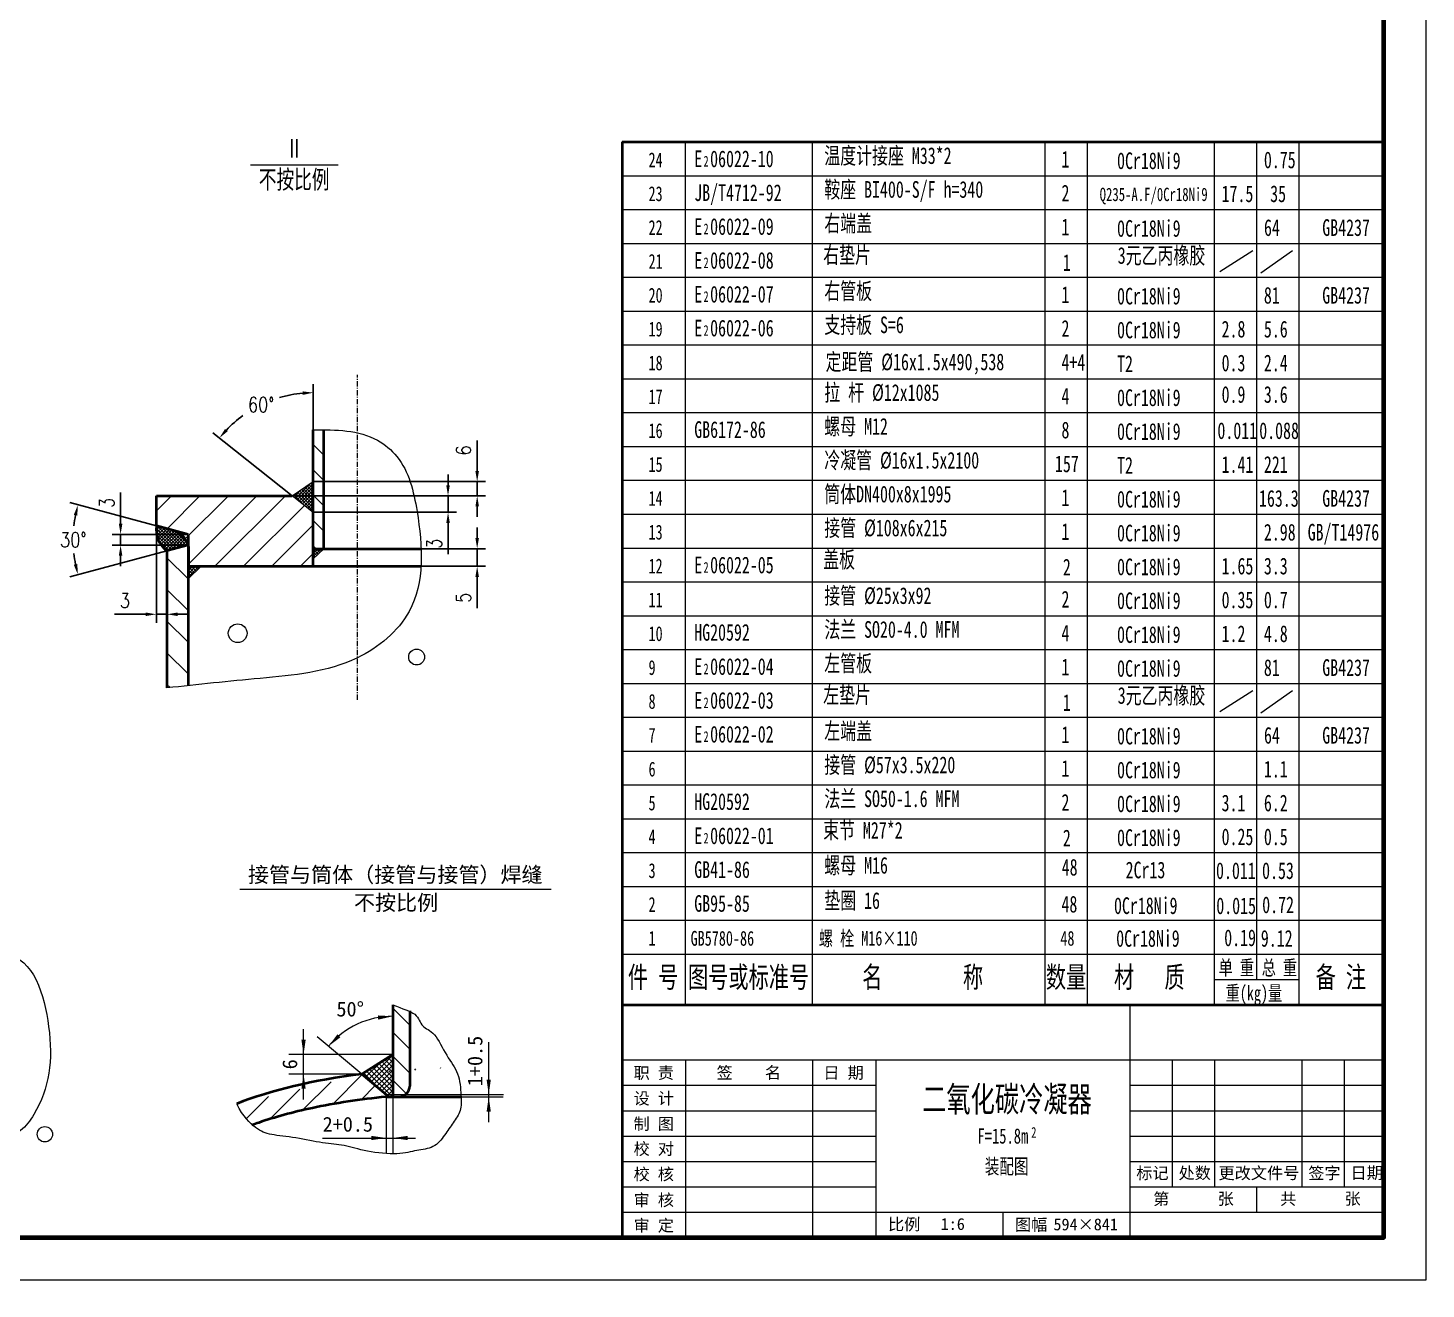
# Model space of a CAD drawing. Extents: x 371 to 17039, y -3325 to 252.
# Drawn here: x 15057 to 17039, y -3325 to -1536 of the extents above; entities that cross this region are included whole.
import ezdxf
from ezdxf.enums import TextEntityAlignment as Align

# ---------------------------------------------------------------- set-up
doc = ezdxf.new("R2010")
doc.units = 0
doc.header["$LTSCALE"] = 10
doc.header["$PDMODE"] = 1
doc.linetypes.add('ZXX-S', pattern=[1.27, 0.75, -0.2, 0.12, -0.2])
doc.layers.get('Defpoints').update_dxf_attribs({"linetype": 'CONTINUOUS'})
for name, color, linetype in [('1', 7, 'CONTINUOUS'), ('5剖面线层', 2, 'CONTINUOUS'), ('7标注层', 4, 'CONTINUOUS'), ('EbLayer10', 7, 'CONTINUOUS')]:
    doc.layers.add(name, color=color, linetype=linetype)
for name, color, linetype, lineweight in [('A 粗实线', 1, 'CONTINUOUS', 40), ('B 细实线', 7, 'CONTINUOUS', 18), ('C 文 字', 2, 'CONTINUOUS', 20), ('D 短中心线', 3, 'ZXX-S', 18), ('J 标注尺寸', 2, 'CONTINUOUS', 18)]:
    doc.layers.add(name, color=color, linetype=linetype, lineweight=lineweight)
doc.styles.add('EB_TXT_STYLE5', font='SIMFANG.TTF', dxfattribs={"width": 0.7, "height": 7.36512})
doc.styles.get("Standard").update_dxf_attribs({"font": 'SIMFANG.TTF'})
doc.styles.add('style2', font='SIMFANG.TTF', dxfattribs={"width": 0.7})
doc.styles.add('TH_GBDIM', font='romans.shx', dxfattribs={"width": 0.8, "bigfont": 'gbcbig.shx'})
doc.styles.add('标题中文', font='SIMFANG.TTF', dxfattribs={"width": 0.7})
doc.dimstyles.new('TH_GBDIM', dxfattribs={"dimscale": 6, "dimtxt": 3.5, "dimasz": 2.5, "dimexe": 2, "dimexo": 0, "dimgap": 1.5, "dimtad": 1, "dimdec": 1, "dimzin": 0, "dimdsep": 46, "dimtxsty": 'TH_GBDIM', "dimcen": 2.5, "dimclrd": 130, "dimclre": 130, "dimclrt": 3, "dimadec": 0, "dimazin": 0, "dimtfac": 0.714286, "dimtdec": 1, "dimtmove": 0, "dimatfit": 3, "dimfxl": 0, "dimtolj": 1, "dimtzin": 0, "dimlwd": -1, "dimlwe": -1, "dimarcsym": 0})

# ---------------------------------------------------------------- blocks, each defined once
blk = doc.blocks.new('*D77')
at = {"layer": '7标注层', "color": 130}
for p, q in [((15188.2, -2239.4), (15188.2, -2195.2)), ((15283.9, -2254.4), (15176.2, -2254.4)), ((15188.2, -2269.7), (15188.2, -2254.4)), ((15283.9, -2269.7), (15176.2, -2269.7)), ((15188.2, -2284.7), (15188.2, -2299.7))]:
    blk.add_line(p, q, dxfattribs=at)
for points in [[(15185.7, -2239.4), (15190.7, -2239.4), (15188.2, -2254.4)], [(15185.7, -2284.7), (15190.7, -2284.7), (15188.2, -2269.7)]]:
    blk.add_solid(points, dxfattribs=at)
at = {"layer": 'Defpoints', "color": 0}
for p in [(15188.2, -2254.4), (15283.9, -2254.4), (15283.9, -2269.7)]:
    blk.add_point(p, dxfattribs=at)
at = {"layer": '7标注层', "color": 3, "insert": (15168.7, -2209.8), "char_height": 21, "attachment_point": 5, "rotation": 90, "style": 'TH_GBDIM'}
blk.add_mtext('\\A1;3{}{}', dxfattribs=at)
blk = doc.blocks.new('*D78')
at = {"layer": '7标注层', "color": 130}
for p, q in [((15238.9, -2242.3), (15116, -2209.4)), ((15253.9, -2277.7), (15116, -2314.7))]:
    blk.add_line(p, q, dxfattribs=at)
for start, end in [(169.4921, 174.1516), (185.8484, 190.5079)]:
    blk.add_arc((15312.5, -2262), 191.4, start, end, dxfattribs=at)
for points in [[(15121.9, -2226.6), (15126.8, -2227.7), (15127.6, -2212.5)], [(15126.8, -2296.4), (15121.9, -2297.5), (15127.6, -2311.6)]]:
    blk.add_solid(points, dxfattribs=at)
at = {"layer": 'Defpoints', "color": 0}
for p in [(15121.8, -2245.3), (15238.9, -2242.3), (15283.9, -2254.4), (15253.9, -2277.7), (15284, -2269.7)]:
    blk.add_point(p, dxfattribs=at)
at = {"layer": '7标注层', "color": 3, "insert": (15121.1, -2262), "char_height": 21, "attachment_point": 5, "style": 'TH_GBDIM'}
blk.add_mtext('\\A1;30°{}{}', dxfattribs=at)
blk = doc.blocks.new('*D79')
at = {"layer": '7标注层', "color": 130}
for p, q in [((15238.9, -2242.3), (15238.9, -2379.7)), ((15253.9, -2332.6), (15253.9, -2379.7)), ((15223.9, -2367.7), (15179.7, -2367.7)), ((15253.9, -2367.7), (15238.9, -2367.7)), ((15268.9, -2367.7), (15283.9, -2367.7))]:
    blk.add_line(p, q, dxfattribs=at)
for points in [[(15223.9, -2365.2), (15223.9, -2370.2), (15238.9, -2367.7)], [(15268.9, -2365.2), (15268.9, -2370.2), (15253.9, -2367.7)]]:
    blk.add_solid(points, dxfattribs=at)
at = {"layer": 'Defpoints', "color": 0}
for p in [(15238.9, -2242.3), (15253.9, -2332.6), (15238.9, -2367.7)]:
    blk.add_point(p, dxfattribs=at)
at = {"layer": '7标注层', "color": 3, "insert": (15194.3, -2348.2), "char_height": 21, "attachment_point": 5, "style": 'TH_GBDIM'}
blk.add_mtext('\\A1;3{}{}', dxfattribs=at)
blk = doc.blocks.new('*D80')
at = {"layer": '7标注层', "color": 130}
for p, q in [((15461.4, -2106.1), (15461.4, -2041.4)), ((15431.7, -2199.7), (15318.9, -2110.3))]:
    blk.add_line(p, q, dxfattribs=at)
for start, end in [(95.0637, 106.4519), (125.9537, 136.5287)]:
    blk.add_arc((15461.4, -2223.2), 169.8, start, end, dxfattribs=at)
for points in [[(15446.3, -2051.6), (15446.5, -2056.6), (15461.4, -2053.4)], [(15340.1, -2108.1), (15336.3, -2104.8), (15328.3, -2117.7)]]:
    blk.add_solid(points, dxfattribs=at)
at = {"layer": 'Defpoints', "color": 0}
for p in [(15411.2, -2061), (15461.4, -2106.1), (15431.7, -2199.7), (15461.4, -2223.2), (15461.4, -2299.7)]:
    blk.add_point(p, dxfattribs=at)
at = {"layer": '7标注层', "color": 3, "insert": (15387.5, -2070.4), "char_height": 21, "attachment_point": 5, "style": 'TH_GBDIM'}
blk.add_mtext('\\A1;60°{}{}', dxfattribs=at)
blk = doc.blocks.new('*D81')
at = {"layer": '7标注层', "color": 130}
for p, q in [((15693.8, -2164.5), (15693.8, -2121.1)), ((15461.4, -2179.5), (15705.8, -2179.5)), ((15693.8, -2199.7), (15693.8, -2179.5)), ((15431.7, -2199.7), (15705.8, -2199.7)), ((15693.8, -2214.7), (15693.8, -2229.7))]:
    blk.add_line(p, q, dxfattribs=at)
for points in [[(15691.3, -2164.5), (15696.3, -2164.5), (15693.8, -2179.5)], [(15691.3, -2214.7), (15696.3, -2214.7), (15693.8, -2199.7)]]:
    blk.add_solid(points, dxfattribs=at)
at = {"layer": 'Defpoints', "color": 0}
for p in [(15461.4, -2179.5), (15693.8, -2179.5), (15431.7, -2199.7)]:
    blk.add_point(p, dxfattribs=at)
at = {"layer": '7标注层', "color": 3, "insert": (15674.3, -2135.3), "char_height": 21, "attachment_point": 5, "rotation": 90, "style": 'TH_GBDIM'}
blk.add_mtext('\\A1;6{}{}', dxfattribs=at)
blk = doc.blocks.new('*D82')
at = {"layer": '7标注层', "color": 130}
for p, q in [((15652.5, -2184.7), (15652.5, -2169.7)), ((15557.5, -2199.7), (15664.5, -2199.7)), ((15652.5, -2199.7), (15652.5, -2223.1)), ((15461.4, -2223.1), (15664.5, -2223.1)), ((15652.5, -2238.1), (15652.5, -2282.3))]:
    blk.add_line(p, q, dxfattribs=at)
for points in [[(15650, -2184.7), (15655, -2184.7), (15652.5, -2199.7)], [(15650, -2238.1), (15655, -2238.1), (15652.5, -2223.1)]]:
    blk.add_solid(points, dxfattribs=at)
at = {"layer": 'Defpoints', "color": 0}
for p in [(15557.5, -2199.7), (15461.4, -2223.1), (15652.5, -2223.1)]:
    blk.add_point(p, dxfattribs=at)
at = {"layer": '7标注层', "color": 3, "insert": (15633, -2267.7), "char_height": 21, "attachment_point": 5, "rotation": 90, "style": 'TH_GBDIM'}
blk.add_mtext('\\A1;3{}{}', dxfattribs=at)
blk = doc.blocks.new('*D83')
at = {"layer": '7标注层', "color": 130}
for p, q in [((15693.8, -2259.7), (15693.8, -2244.7)), ((15614.3, -2274.7), (15705.8, -2274.7)), ((15693.8, -2274.7), (15693.8, -2299.7)), ((15614.2, -2299.7), (15705.8, -2299.7)), ((15693.8, -2314.7), (15693.8, -2358.9))]:
    blk.add_line(p, q, dxfattribs=at)
for points in [[(15691.3, -2259.7), (15696.3, -2259.7), (15693.8, -2274.7)], [(15691.3, -2314.7), (15696.3, -2314.7), (15693.8, -2299.7)]]:
    blk.add_solid(points, dxfattribs=at)
at = {"layer": 'Defpoints', "color": 0}
for p in [(15614.3, -2274.7), (15614.2, -2299.7), (15693.8, -2299.7)]:
    blk.add_point(p, dxfattribs=at)
at = {"layer": '7标注层', "color": 3, "insert": (15674.3, -2344.3), "char_height": 21, "attachment_point": 5, "rotation": 90, "style": 'TH_GBDIM'}
blk.add_mtext('\\A1;5{}{}', dxfattribs=at)

msp = doc.modelspace()

# ---------------------------------------------------------------- hatches: boundary and pattern name
at = {"layer": '5剖面线层'}
h = msp.add_hatch(dxfattribs=at)
h.set_pattern_fill('ANSI31', color=256, scale=8, angle=90, style=0)
h.set_pattern_definition([(135, (2119.85, -64.665), (-17.96051, -17.96051), [])])
edge = h.paths.add_edge_path()
edge.add_line((15461.38, -2274.69), (15476.38, -2274.69))
edge.add_line((15476.38, -2274.69), (15476.38, -2106.14))
edge.add_spline(control_points=[(15476.38, -2106.14), (15471.39, -2106.09), (15466.38, -2106.11), (15461.38, -2106.12)], knot_values=[0, 0, 0, 0, 2.870499, 2.870499, 2.870499, 2.870499], degree=3, periodic=0)
edge.add_line((15461.38, -2106.12), (15461.38, -2274.69))
h = msp.add_hatch(dxfattribs=at)
h.set_pattern_fill('ANSI37', color=256, style=0)
h.set_pattern_definition([(45, (2119.8504, -64.6646), (-2.245064, 2.245064), []), (135, (2119.8504, -64.6646), (-2.245064, -2.245064), [])])
h.paths.add_polyline_path([(15238.88, -2242.3, 0.2656545), (15253.88, -2277.73), (15284.02, -2269.65, 0.2652224), (15262.89, -2248.74)])
h.paths.add_polyline_path([(15461.38, -2223.22), (15461.38, -2179.55), (15431.7, -2199.69)])
h.paths.add_polyline_path([(15476.38, -2274.69), (15461.38, -2274.69), (15461.38, -2289.16)])
h.paths.add_polyline_path([(15302.27, -2299.69), (15283.88, -2299.69), (15283.88, -2317.68)])
h = msp.add_hatch(dxfattribs=at)
h.set_pattern_fill('ANSI31', color=256, scale=10, angle=90, style=0)
h.set_pattern_definition([(135, (2119.85, -64.665), (-22.45064, -22.45064), [])])
edge = h.paths.add_edge_path()
edge.add_line((15283.88, -2269.69), (15253.88, -2277.73))
edge.add_line((15253.88, -2277.73), (15253.88, -2472.15))
edge.add_spline(control_points=[(15253.88, -2472.15), (15263.87, -2471.08), (15273.87, -2470.01), (15283.88, -2468.94)], knot_values=[695.4723147, 695.4723147, 695.4723147, 695.4723147, 725.7512098, 725.7512098, 725.7512098, 725.7512098], degree=3, periodic=0)
edge.add_line((15283.88, -2468.94), (15283.88, -2269.69))
at = {"layer": 'B 细实线'}
h = msp.add_hatch(dxfattribs=at)
h.set_pattern_fill('_USER', color=256, scale=5, angle=45, style=0, double=1, pattern_type=0)
h.set_pattern_definition([(45, (2119.8504, 0), (-3.5355339, 3.5355339), []), (135, (2119.8504, 0), (-3.5355339, -3.5355339), [])])
edge = h.paths.add_edge_path()
edge.add_line((15574.1, -2992.16), (15530.05, -3019.69))
edge.add_line((15530.05, -3019.69), (15568.1, -3051.62))
edge.add_spline(control_points=[(15568.1, -3051.62), (15568.96, -3051.54), (15569.82, -3051.45), (15571.82, -3051.26), (15572.96, -3051.16), (15574.1, -3051.05)], knot_values=[5.0485403, 5.0485403, 5.0485403, 5.0485403, 5.0543501, 5.0543501, 5.0619728, 5.0619728, 5.0619728, 5.0619728], degree=3, periodic=0)
edge.add_line((15574.1, -3051.05), (15574.1, -2992.16))
h = msp.add_hatch(dxfattribs=at)
h.set_pattern_fill('_U', color=256, scale=24, angle=45, style=0, pattern_type=0)
h.set_pattern_definition([(45, (15226.13, -4105.85), (-16.97056, 16.97056), [])])
edge = h.paths.add_edge_path()
edge.add_ellipse((15726.54, -3182.57), major_axis=(-487.31, 14.98), ratio=0.3530701, start_angle=294.39971, end_angle=320.67074)
edge.add_line((15352.95, -3061.94), (15356.36, -3068.43))
edge.add_line((15356.36, -3068.43), (15359.82, -3074.13))
edge.add_line((15359.82, -3074.13), (15363.29, -3079.12))
edge.add_line((15363.29, -3079.12), (15366.73, -3083.44))
edge.add_line((15366.73, -3083.44), (15370.12, -3087.17))
edge.add_line((15370.12, -3087.17), (15373.42, -3090.39))
edge.add_line((15373.42, -3090.39), (15375.23, -3091.96))
edge.add_spline(control_points=[(15375.23, -3091.96), (15378.2, -3090.86), (15381.22, -3089.78), (15406.79, -3080.92), (15432.29, -3073.91), (15493.27, -3060.91), (15529.73, -3055.36), (15568.1, -3051.62)], knot_values=[5.0619728, 5.0619728, 5.0619728, 5.0619728, 5.0915814, 5.0915814, 5.3076753, 5.3076753, 5.5659895, 5.5659895, 5.5659895, 5.5659895], degree=3, periodic=0)
edge.add_line((15568.1, -3051.62), (15530.05, -3019.69))

# ---------------------------------------------------------------- linework, layer by layer
at = {"layer": '1'}
msp.add_line((15564.84, -3048.88), (15564.84, -3051.94), dxfattribs=at)
at = {"layer": '5剖面线层'}
for p, q in [((15238.88, -2221.05), (15260.24, -2199.69)), ((15253.99, -2246.35), (15300.65, -2199.69)), ((15279.92, -2260.83), (15341.06, -2199.69)), ((15285.13, -2296.04), (15381.47, -2199.69)), ((15321.88, -2299.69), (15421.88, -2199.69)), ((15362.29, -2299.69), (15448.76, -2213.22)), ((15402.7, -2299.69), (15461.38, -2241.02)), ((15443.12, -2299.69), (15461.38, -2281.43))]:
    msp.add_line(p, q, dxfattribs=at)
at = {"layer": 'A 粗实线'}
for p, q in [((15899.24, -1697.73), (15899.24, -2921.73)), ((15899.24, -1697.73), (16979.24, -1697.73)), ((15461.38, -2299.69), (15461.38, -2106.12)), ((15476.38, -2274.69), (15476.38, -2106.14)), ((15238.88, -2199.69), (15431.7, -2199.69)), ((15238.88, -2242.3), (15238.88, -2199.69)), ((15283.88, -2254.36), (15238.88, -2242.3)), ((15283.88, -2254.36), (15283.88, -2468.94)), ((15284.02, -2269.65), (15253.88, -2277.73)), ((15253.88, -2277.73), (15253.88, -2472.15)), ((15285.13, -2299.69), (15285.13, -2277.71)), ((15461.38, -2274.69), (15614.34, -2274.69)), ((15283.88, -2299.69), (15614.16, -2299.69)), ((15574.1, -2921.36), (15574.1, -3051.05)), ((15598.1, -2929.9), (15598.1, -3036.94)), ((15899.24, -2921.73), (16979.24, -2921.73)), ((15530.05, -3019.69), (15574.1, -2992.16)), ((15568.48, -3051.94), (15530.05, -3019.69)), ((15564.84, -3051.94), (15670.89, -3051.94))]:
    msp.add_line(p, q, dxfattribs=at)
at = {"layer": 'A 粗实线', "color": 1}
msp.add_line((15899.24, -2921.73), (15899.24, -3251.73), dxfattribs=at)
at = {"layer": 'A 粗实线', "color": 5, "lineweight": 120}
msp.add_lwpolyline([(12143.24, -3251.73), (16979.24, -3251.73), (16979.24, 192.27), (12143.24, 192.27)], close=True, dxfattribs=at)
at = {"layer": 'A 粗实线'}
for centre, radius, start, end in [((15277.37, -2246.9), 38.76, 173.19117, 232.70021), ((15255.13, -2277.71), 30, 0, 75), ((15583.1, -3036.94), 15, 270, 0)]:
    msp.add_arc(centre, radius, start, end, dxfattribs=at)
msp.add_ellipse((15726.54, -3182.57), major_axis=(-487.31, 14.98), ratio=0.3530701, start_param=5.1382442, end_param=5.5967603, dxfattribs=at)
msp.add_open_spline([(15564.84, -3051.94), (15527.67, -3055.68), (15492.33, -3061.11), (15432.29, -3073.91), (15406.79, -3080.92), (15380.97, -3089.87), (15377.7, -3091.04), (15374.5, -3092.23)], degree=3, knots=[5.06930033, 5.06930033, 5.06930033, 5.06930033, 5.32028698, 5.32028698, 5.53638086, 5.53638086, 5.56841878, 5.56841878, 5.56841878, 5.56841878], dxfattribs=at)
at = {"layer": 'B 细实线'}
for p, q in [((15989.24, -2921.73), (15989.24, -1697.73)), ((16169.24, -2921.73), (16169.24, -1697.73)), ((16499.24, -2921.73), (16499.24, -1697.73)), ((16559.24, -2921.73), (16559.24, -1697.73)), ((16739.24, -2921.73), (16739.24, -1697.73)), ((16799.24, -2885.73), (16799.24, -1697.73)), ((16859.24, -2921.73), (16859.24, -1697.73)), ((15899.24, -1745.73), (16979.24, -1745.73)), ((15899.24, -1793.73), (16979.24, -1793.73)), ((15899.24, -1841.73), (16979.24, -1841.73)), ((15899.24, -1889.73), (16979.24, -1889.73)), ((15899.24, -1937.73), (16979.24, -1937.73)), ((15899.24, -1985.73), (16979.24, -1985.73)), ((15899.24, -2033.73), (16979.24, -2033.73)), ((15899.24, -2081.73), (16979.24, -2081.73)), ((15899.24, -2129.73), (16979.24, -2129.73)), ((15899.24, -2177.73), (16979.24, -2177.73)), ((15899.24, -2225.73), (16979.24, -2225.73)), ((15899.24, -2273.73), (16979.24, -2273.73)), ((15899.24, -2321.73), (16979.24, -2321.73)), ((15899.24, -2369.73), (16979.24, -2369.73)), ((15899.24, -2417.73), (16979.24, -2417.73)), ((15899.24, -2465.73), (16979.24, -2465.73)), ((15899.24, -2513.73), (16979.24, -2513.73)), ((15899.24, -2561.73), (16979.24, -2561.73)), ((15899.24, -2609.73), (16979.24, -2609.73)), ((15899.24, -2657.73), (16979.24, -2657.73)), ((15899.24, -2705.73), (16979.24, -2705.73)), ((15899.24, -2753.73), (16979.24, -2753.73)), ((15899.24, -2801.73), (16979.24, -2801.73)), ((15899.24, -2849.73), (16979.24, -2849.73)), ((16739.24, -2885.73), (16859.24, -2885.73)), ((15598.1, -2950.47), (15574.1, -2926.47)), ((16619.24, -2921.73), (16619.24, -3251.73)), ((15598.1, -2984.41), (15574.1, -2960.41)), ((15598.1, -3018.35), (15574.1, -2994.35)), ((15899.24, -2999.73), (16979.24, -2999.73)), ((15989.24, -2999.73), (15989.24, -3251.73)), ((16169.24, -2999.73), (16169.24, -3251.73)), ((16259.24, -2999.73), (16259.24, -3251.73)), ((16679.24, -2999.73), (16679.24, -3179.73)), ((16739.24, -2999.73), (16739.24, -3179.73)), ((16863.12, -2999.73), (16863.12, -3179.73)), ((16923.12, -2999.73), (16923.12, -3179.73)), ((15593.53, -3047.72), (15574.1, -3028.29)), ((15899.24, -3035.73), (16259.24, -3035.73)), ((16619.24, -3035.73), (16979.24, -3035.73)), ((15899.24, -3071.73), (16259.24, -3071.73)), ((16619.24, -3071.73), (16979.24, -3071.73)), ((15899.24, -3107.73), (16259.24, -3107.73)), ((16619.24, -3107.73), (16979.24, -3107.73)), ((15899.24, -3143.73), (16259.24, -3143.73)), ((16619.24, -3143.73), (16979.24, -3143.73)), ((15899.24, -3179.73), (16259.24, -3179.73)), ((16619.24, -3179.73), (16979.24, -3179.73)), ((16799.24, -3215.73), (16799.24, -3179.73)), ((15899.24, -3215.73), (16979.24, -3215.73)), ((16439.24, -3215.73), (16439.24, -3251.73))]:
    msp.add_line(p, q, dxfattribs=at)
msp.add_lwpolyline([(11993.24, -3311.73), (17039.24, -3311.73), (17039.24, 252.27), (11993.24, 252.27)], close=True, dxfattribs=at)
msp.add_lwpolyline([(15574.1, -2921.36), (15579.25, -2923.53), (15584.07, -2925.42), (15588.55, -2927.12), (15592.67, -2928.69), (15596.41, -2930.19), (15599.76, -2931.71), (15602.7, -2933.3), (15605.21, -2935.04), (15607.3, -2936.98), (15609.02, -2939.08), (15610.48, -2941.26), (15611.75, -2943.49), (15612.91, -2945.68), (15614.06, -2947.78), (15615.29, -2949.74), (15616.67, -2951.48), (15618.27, -2952.97), (15620.07, -2954.29), (15622.05, -2955.53), (15624.16, -2956.79), (15626.36, -2958.17), (15628.63, -2959.78), (15630.92, -2961.7), (15633.2, -2964.04), (15635.43, -2966.86), (15637.63, -2970.11), (15639.81, -2973.68), (15641.96, -2977.48), (15644.1, -2981.42), (15646.25, -2985.41), (15648.41, -2989.34), (15650.59, -2993.12), (15652.8, -2996.69), (15655, -3000.07), (15657.16, -3003.31), (15659.24, -3006.48), (15661.22, -3009.62), (15663.04, -3012.79), (15664.67, -3016.05), (15666.09, -3019.45), (15667.26, -3023.02), (15668.2, -3026.74), (15668.94, -3030.55), (15669.51, -3034.4), (15669.95, -3038.24), (15670.28, -3042.03), (15670.53, -3045.7), (15670.74, -3049.22), (15670.92, -3052.54), (15671.06, -3055.66), (15671.14, -3058.62), (15671.13, -3061.42), (15671, -3064.08), (15670.74, -3066.62), (15670.31, -3069.06), (15669.71, -3071.42), (15668.89, -3073.71), (15667.9, -3075.95), (15666.76, -3078.14), (15665.49, -3080.3), (15664.12, -3082.44), (15662.68, -3084.56), (15661.21, -3086.67), (15659.72, -3088.8), (15658.24, -3090.94), (15656.77, -3093.09), (15655.29, -3095.27), (15653.8, -3097.47), (15652.28, -3099.69), (15650.73, -3101.94), (15649.14, -3104.21), (15647.49, -3106.52), (15645.78, -3108.85), (15643.99, -3111.18), (15642.12, -3113.46), (15640.15, -3115.64), (15638.08, -3117.7), (15635.89, -3119.59), (15633.58, -3121.27), (15631.13, -3122.7), (15628.54, -3123.85), (15625.83, -3124.77), (15623.01, -3125.49), (15620.11, -3126.07), (15617.14, -3126.57), (15614.13, -3127.03), (15611.09, -3127.5), (15608.05, -3128.03), (15605.02, -3128.66), (15601.95, -3129.37), (15598.79, -3130.1), (15595.51, -3130.83), (15592.03, -3131.51), (15588.32, -3132.1), (15584.32, -3132.56), (15579.98, -3132.85), (15575.28, -3132.94), (15570.28, -3132.84), (15565.05, -3132.56), (15559.69, -3132.12), (15554.26, -3131.53), (15548.87, -3130.82), (15543.58, -3129.99), (15538.48, -3129.06), (15533.64, -3128.06), (15529.05, -3127.01), (15524.67, -3125.93), (15520.49, -3124.85), (15516.46, -3123.8), (15512.57, -3122.82), (15508.78, -3121.93), (15505.07, -3121.15), (15501.41, -3120.51), (15497.77, -3119.97), (15494.11, -3119.52), (15490.42, -3119.11), (15486.64, -3118.7), (15482.77, -3118.27), (15478.76, -3117.78), (15474.59, -3117.19), (15470.24, -3116.49), (15465.72, -3115.68), (15461.07, -3114.8), (15456.32, -3113.88), (15451.49, -3112.94), (15446.62, -3112.01), (15441.74, -3111.13), (15436.88, -3110.31), (15432.07, -3109.58), (15427.33, -3108.93), (15422.71, -3108.33), (15418.24, -3107.77), (15413.94, -3107.23), (15409.85, -3106.68), (15406.01, -3106.11), (15402.44, -3105.49), (15399.16, -3104.81), (15396.12, -3104.03), (15393.27, -3103.12), (15390.54, -3102.05), (15387.88, -3100.78), (15385.21, -3099.29), (15382.48, -3097.55), (15379.62, -3095.51), (15376.59, -3093.14), (15373.42, -3090.39), (15370.12, -3087.17), (15366.73, -3083.44), (15363.29, -3079.12), (15359.82, -3074.13), (15356.36, -3068.43), (15352.95, -3061.94)], dxfattribs=at)
msp.add_spline([(14927.21, -2828.4), (14937.81, -2817.8), (14991.57, -2850.34), (15012.78, -2850.34), (15026.52, -2850.34), (15086.15, -2952.45), (15065.13, -3077.06), (15046.45, -3099.65), (14970.17, -3103.54), (14849.52, -3100.43), (14820.74, -3024.09), (14820.74, -3009.09)], degree=3, dxfattribs=at)
at = {"layer": 'C 文 字'}
for p, q in [((16747.06, -1881.5), (16793.7, -1851.67)), ((16804.9, -1883.36), (16849.68, -1851.67)), ((15431.7, -2199.69), (15461.38, -2179.55)), ((15461.38, -2223.22), (15431.7, -2199.69)), ((15476.38, -2274.69), (15461.38, -2289.16)), ((15283.88, -2317.68), (15302.27, -2299.69)), ((16747.06, -2505.5), (16793.7, -2475.67)), ((16804.9, -2507.36), (16849.68, -2475.67)), ((15357.27, -2757.73), (15798.84, -2757.73)), ((15447.6, -3055.69), (15447.6, -2956.16)), ((15530.05, -3019.69), (15466.95, -2966.75)), ((15574.1, -2992.16), (15426.6, -2992.16)), ((15710.17, -3087.94), (15710.17, -2974.6)), ((15530.05, -3019.69), (15426.6, -3019.69)), ((15564.84, -3048.88), (15731.17, -3048.88)), ((15564.84, -3051.94), (15564.84, -3131.78)), ((15574.1, -3051.05), (15574.1, -3131.46)), ((15670.89, -3051.94), (15730.71, -3051.94)), ((15474.27, -3110.46), (15606.3, -3110.46))]:
    msp.add_line(p, q, dxfattribs=at)
for points in [[(15574.1, -2937.78, 0, 6, 0), (15553.21, -2939.64, 6, 6, 0)], [(15447.6, -2992.16, 0, 6, 0), (15447.6, -2971.16, 6, 6, 0)], [(15483.04, -2980.25, 0, 6, 0), (15497.88, -2965.43, 6, 6, 0)], [(15447.6, -3019.69, 0, 6, 0), (15447.6, -3040.69, 6, 6, 0)], [(15710.17, -3048.88, 0, 6, 0), (15710.17, -3027.88, 6, 6, 0)], [(15710.17, -3051.94, 0, 6, 0), (15710.17, -3072.94, 6, 6, 0)], [(15564.84, -3110.46, 0, 6, 0), (15543.84, -3110.46, 6, 6, 0)], [(15574.1, -3110.46, 0, 6, 0), (15595.1, -3110.46, 6, 6, 0)]]:
    msp.add_lwpolyline(points, format="xyseb", dxfattribs=at)
for centre, radius in [((15354.23, -2394.62), 13.28), ((15607.93, -2428.32), 11.27), ((15080.78, -3105.22), 10.87)]:
    msp.add_circle(centre, radius, dxfattribs=at)
msp.add_arc((15574.1, -3056.65), 118.87, 90, 140, dxfattribs=at)
msp.add_spline([(15461.38, -2106.12), (15552.43, -2120.85), (15579.93, -2143.98), (15608.48, -2221.8), (15597.29, -2363.72), (15523.88, -2429.54), (15386.04, -2458.59), (15253.88, -2472.15)], degree=3, dxfattribs=at)
at = {"layer": 'D 短中心线'}
msp.add_line((15523.88, -2489.03), (15523.88, -2028.36), dxfattribs=at)
at = {"layer": 'EbLayer10', "color": 7}
msp.add_point((16453.89, -3324.66), dxfattribs=at)
msp.add_point((16453.89, -3324.66), dxfattribs=at)
msp.add_point((16453.89, -3324.66), dxfattribs=at)
msp.add_point((16453.89, -3324.66), dxfattribs=at)
at = {"layer": 'J 标注尺寸'}
msp.add_line((15372.23, -1730.25), (15496.87, -1730.25), dxfattribs=at)

# ---------------------------------------------------------------- texts
at = {"layer": 'C 文 字', "style": 'style2', "width": 0.7}
for s, p in [('Ⅱ', (15422.07, -1719.95)), ('不按比例', (15384.15, -1764.17))]:
    msp.add_text(s, height=26.25, dxfattribs=at).set_placement(p)
at = {"layer": 'C 文 字'}
for s, p in [('接管与筒体（接管与接管）焊缝', (15368.8, -2747.95)), ('不按比例', (15519.1, -2787.63))]:
    msp.add_text(s, height=21.875, dxfattribs=at).set_placement(p)
msp.add_text('50%%d', height=21, dxfattribs=at).set_placement((15513.83, -2927.41), align=Align.MIDDLE)
for s, p in [('1+0.5', (15701.17, -3001.24)), ('6', (15438.6, -3005.93))]:
    msp.add_text(s, height=21, rotation=90, dxfattribs=at).set_placement(p, align=Align.CENTER)
at = {"layer": 'C 文 字', "style": '标题中文', "oblique": 0.5}
msp.add_text('职 责', height=16.8, rotation=0.09587, dxfattribs=at).set_placement((15944.16, -3018.07), align=Align.MIDDLE_CENTER)
for s, p in [('签    名', (16078.89, -3017.44)), ('日 期', (16213.23, -3017.79)), ('设 计', (15944.16, -3054.07)), ('制 图', (15944.16, -3090.07)), ('校 对', (15944.16, -3125.43)), ('校 核', (15944.16, -3161.43)), ('标记', (16651.21, -3159.83)), ('处数', (16711.21, -3159.83)), ('更改文件号', (16802.18, -3159.83)), ('签字', (16895.09, -3159.83)), ('日期', (16955.09, -3159.83)), ('审 核', (15944.16, -3198.07)), ('第      张', (16709.43, -3196.41)), ('共      张', (16889.43, -3196.41)), ('审 定', (15944.16, -3234.07)), ('比例', (16299.22, -3232.52)), ('1:6', (16368.11, -3232.52)), ('图幅', (16479.22, -3233.06)), ('594×841', (16556.56, -3233.06))]:
    msp.add_text(s, height=16.8, rotation=0.09587, dxfattribs=at).set_placement(p, align=Align.MIDDLE)
at = {"layer": 'C 文 字'}
msp.add_text('2+0.5', height=21, dxfattribs=at).set_placement((15510.38, -3101.46), align=Align.CENTER)
at = {"layer": 'C 文 字', "color": 2, "attachment_point": 1, "style": 'EB_TXT_STYLE5'}
for s, insert, char_height in [('温度计接座 M33*2', (16186, -1705.41), 23.6496), ('E 06022-10', (16001.61, -1709.96), 23.65), ('1', (16522.29, -1710.52), 23.65), ('0Cr18Ni9', (16601.14, -1712.67), 23.65), ('0.75', (16809.33, -1711.47), 23.65), ('JB/T4712-92', (16001.61, -1757.96), 23.6496), ('鞍座 BI400-S/F h=340', (16186, -1753.41), 23.6496), ('2', (16522.29, -1758.52), 23.65), ('Q235-A.F/0Cr18Ni9', (16576.46, -1762.77), 18.9197), ('17.5', (16749.33, -1759.47), 23.65), ('35', (16818.24, -1759.47), 23.65), ('右端盖', (16186, -1801.41), 23.65), ('E 06022-09', (16001.61, -1805.96), 23.65), ('1', (16522.29, -1806.52), 23.65), ('0Cr18Ni9', (16601.14, -1808.67), 23.65), ('64', (16809.46, -1807.47), 23.65), ('GB4237', (16892.1, -1807.47), 23.65), ('右垫片', (16184.38, -1846.16), 23.65), ('3元乙丙橡胶', (16602.06, -1847.03), 23.65), ('E 06022-08', (16001.61, -1853.96), 23.65), ('1', (16524.28, -1857.06), 23.65), ('E 06022-07', (16001.61, -1901.96), 23.65), ('右管板', (16186, -1897.41), 23.65), ('GB4237', (16892.1, -1903.47), 23.65), ('1', (16522.29, -1902.52), 23.65), ('0Cr18Ni9', (16601.14, -1904.67), 23.65), ('81', (16809.33, -1903.47), 23.65), ('支持板 S=6', (16186, -1945.41), 23.65), ('E 06022-06', (16001.61, -1949.96), 23.65), ('2', (16522.29, -1950.52), 23.65), ('0Cr18Ni9', (16601.14, -1952.67), 23.65), ('2.8', (16749.33, -1951.47), 23.65), ('5.6', (16809.33, -1951.47), 23.65), ('{\\f宋体|b0|i0|c134|p2;定距管 %%C16x1.5x490,538}', (16187.77, -1997.96), 23.6496), ('4+4', (16522.29, -1998.52), 23.65), ('T2', (16601.14, -2000.67), 23.65), ('0.3', (16749.33, -1999.47), 23.65), ('2.4', (16809.33, -1999.47), 23.65), ('{\\f宋体|b0|i0|c134|p2;拉 杆 %%C12x1085}', (16186, -2041.41), 23.6496), ('4', (16522.29, -2046.52), 23.65), ('0Cr18Ni9', (16601.14, -2048.67), 23.65), ('0.9', (16749.33, -2044.13), 23.65), ('3.6', (16809.33, -2044.13), 23.65), ('GB6172-86', (16001.61, -2093.96), 23.65), ('螺母 M12', (16186, -2089.41), 23.65), ('8', (16522.29, -2094.52), 23.65), ('0Cr18Ni9', (16601.14, -2096.67), 23.65), ('0.011', (16743.46, -2095.47), 23.65), ('0.088', (16802.71, -2095.47), 23.65), ('{\\f宋体|b0|i0|c134|p2;冷凝管 %%C16x1.5x2100}', (16186, -2137.41), 23.6496), ('157', (16513.09, -2142.52), 23.65), ('T2', (16601.14, -2144.67), 23.65), ('1.41', (16749.33, -2143.47), 23.65), ('221', (16809.33, -2143.47), 23.65), ('筒体DN400x8x1995', (16186, -2185.41), 23.6496), ('1', (16522.29, -2190.52), 23.65), ('0Cr18Ni9', (16601.14, -2192.67), 23.65), ('163.3', (16802.35, -2191.47), 23.65), ('GB4237', (16892.1, -2191.47), 23.65), ('{\\f宋体|b0|i0|c134|p2;接管 %%C108x6x215}', (16186, -2233.41), 23.6496), ('1', (16522.29, -2238.52), 23.65), ('0Cr18Ni9', (16601.14, -2240.67), 23.65), ('2.98', (16809.33, -2239.47), 23.65), ('GB/T14976', (16871.41, -2239.47), 23.65), ('盖板', (16184.38, -2278.16), 23.65), ('E 06022-05', (16001.61, -2285.96), 23.65), ('2', (16524.28, -2289.06), 23.65), ('0Cr18Ni9', (16601.14, -2288.67), 23.65), ('1.65', (16749.33, -2287.47), 23.65), ('3.3', (16809.33, -2287.47), 23.65), ('{\\f宋体|b0|i0|c134|p2;接管 %%C25x3x92}', (16186, -2329.41), 23.6496), ('2', (16522.29, -2334.52), 23.65), ('0Cr18Ni9', (16601.14, -2336.67), 23.65), ('0.35', (16749.33, -2335.47), 23.65), ('0.7', (16809.33, -2335.47), 23.65), ('法兰 SO20-4.0 MFM', (16186, -2377.41), 23.6496), ('HG20592', (16001.61, -2381.48), 23.65), ('4', (16522.29, -2382.52), 23.65), ('0Cr18Ni9', (16601.14, -2384.67), 23.65), ('1.2', (16749.33, -2383.47), 23.65), ('4.8', (16809.33, -2383.47), 23.65), ('E 06022-04', (16001.61, -2429.96), 23.65), ('左管板', (16186, -2425.41), 23.65), ('1', (16522.29, -2430.52), 23.65), ('0Cr18Ni9', (16601.14, -2432.67), 23.65), ('81', (16809.33, -2431.47), 23.65), ('GB4237', (16892.1, -2431.47), 23.65), ('E 06022-03', (16001.61, -2477.96), 23.65), ('左垫片', (16184.38, -2470.16), 23.65), ('3元乙丙橡胶', (16602.06, -2471.03), 23.65), ('1', (16524.28, -2481.06), 23.65), ('E 06022-02', (16001.61, -2525.96), 23.65), ('左端盖', (16186, -2521.41), 23.65), ('1', (16522.29, -2526.52), 23.65), ('0Cr18Ni9', (16601.14, -2528.67), 23.65), ('64', (16809.46, -2527.47), 23.65), ('GB4237', (16892.1, -2527.47), 23.65), ('{\\f宋体|b0|i0|c134|p2;接管 %%C57x3.5x220}', (16186, -2569.41), 23.6496), ('1', (16522.29, -2574.52), 23.65), ('0Cr18Ni9', (16601.14, -2576.67), 23.65), ('1.1', (16809.33, -2575.47), 23.65), ('法兰 SO50-1.6 MFM', (16186, -2617.41), 23.6496), ('HG20592', (16001.61, -2621.48), 23.65), ('2', (16522.29, -2622.52), 23.65), ('0Cr18Ni9', (16601.14, -2624.67), 23.65), ('3.1', (16749.33, -2623.47), 23.65), ('6.2', (16809.33, -2623.47), 23.65), ('E 06022-01', (16001.61, -2669.96), 23.65), ('束节 M27*2', (16184.38, -2662.16), 23.65), ('2', (16524.28, -2673.06), 23.65), ('0Cr18Ni9', (16601.14, -2672.67), 23.65), ('0.25', (16749.33, -2671.47), 23.65), ('0.5', (16809.33, -2671.47), 23.65), ('螺母 M16', (16186, -2711.85), 23.65), ('48', (16522.66, -2714.56), 23.65), ('GB41-86', (16001.61, -2717.96), 23.65), ('2Cr13', (16613.26, -2718.49), 23.65), ('0.011', (16741.46, -2719.47), 23.65), ('0.53', (16806.78, -2719.47), 23.65), ('GB95-85', (16001.61, -2765.96), 23.65), ('垫圈 16', (16186, -2761.87), 23.65), ('48', (16522.29, -2766.98), 23.65), ('0Cr18Ni9', (16596.77, -2769.13), 23.65), ('0.015', (16741.83, -2769.25), 23.65), ('0.72', (16806.93, -2767.93), 23.65), ('0Cr18Ni9', (16599.88, -2815.6), 23.65), ('0.19', (16753.07, -2814.66), 23.65), ('9.12', (16805.01, -2815.47), 23.65)]:
    msp.add_mtext(s, dxfattribs=dict(at, insert=insert, char_height=char_height))
at = {"layer": 'J 标注尺寸', "style": '标题中文', "width": 0.7}
for s, height, p in [('24', 21, (15936.78, -1733.73)), ('2', 15.12, (16014.81, -1732.69)), ('23', 21, (15936.78, -1781.73)), ('22', 21, (15936.78, -1829.73)), ('2', 15.12, (16014.81, -1828.69)), ('21', 21, (15936.78, -1877.73)), ('2', 15.12, (16014.81, -1876.69)), ('20', 21, (15936.78, -1925.73)), ('2', 15.12, (16014.81, -1924.69)), ('19', 21, (15936.78, -1973.73)), ('2', 15.12, (16014.81, -1972.69)), ('18', 21, (15936.78, -2021.73)), ('17', 21, (15936.78, -2069.73)), ('16', 21, (15936.78, -2117.73)), ('15', 21, (15936.78, -2165.73)), ('14', 21, (15936.78, -2213.73)), ('13', 21, (15936.78, -2261.73)), ('12', 21, (15936.78, -2309.73)), ('2', 15.12, (16014.81, -2308.69)), ('11', 21, (15936.78, -2357.73)), ('10', 21, (15936.78, -2405.73)), ('9', 21, (15936.78, -2453.73)), ('2', 15.12, (16014.81, -2452.69)), ('8', 21, (15936.78, -2501.73)), ('2', 15.12, (16014.81, -2500.69)), ('7', 21, (15936.78, -2549.73)), ('2', 15.12, (16014.81, -2548.69)), ('6', 21, (15936.78, -2597.73)), ('5', 21, (15936.78, -2645.73)), ('4', 21, (15936.78, -2693.73)), ('2', 15.12, (16014.81, -2692.69)), ('3', 21, (15936.78, -2741.73)), ('2', 21, (15936.78, -2789.73)), ('螺 栓 M16×110', 21, (16178.24, -2837.73)), ('1', 21, (15936.78, -2837.73)), ('GB5780-86', 21, (15996.46, -2837.73)), ('48', 21, (16520.73, -2837.73)), ('件 号', 29.988, (15907.47, -2897.2)), ('图号或标准号', 29.988, (15992.74, -2897.2)), ('名        称', 29.988, (16239.74, -2897.2)), ('数量', 29.988, (16500.19, -2897.2)), ('材   质', 29.988, (16596.78, -2897.2)), ('单 重', 21, (16745.19, -2879.45)), ('总 重', 21, (16806.24, -2879.45)), ('备 注', 29.988, (16882.68, -2897.2)), ('重(kg)量', 21, (16755.14, -2915.45)), ('二氧化碳冷凝器', 35.986, (16324.76, -3073.31)), ('F=15.8m', 21.591, (16403.23, -3118.43)), ('2', 15.12, (16479.52, -3109.95)), ('装配图', 21.591, (16413.67, -3161.44))]:
    msp.add_text(s, height=height, dxfattribs=at).set_placement(p)

# ---------------------------------------------------------------- dimensions: what is measured, and where the dimension line sits
at = {"layer": '7标注层'}
for base, line1, line2, text, picture, middle in [((15411.18, -2061.03), ((15461.38, -2299.69), (15461.38, -2106.12)), ((15461.38, -2223.22), (15431.7, -2199.69)), '60%%d{}{}', '*D80', (15387.49, -2070.36)), ((15121.85, -2245.35), ((15283.88, -2254.36), (15238.88, -2242.3)), ((15284.02, -2269.65), (15253.88, -2277.73)), '30%%d{}{}', '*D78', (15121.12, -2262.03))]:
    dim = msp.add_angular_dim_2l(base=base, line1=line1, line2=line2, text=text, dimstyle='TH_GBDIM', override={"dimtad": 0, "dimtih": 1, "dimtoh": 1, "dimclrt": 3}, dxfattribs=at)
    dim.commit()
    dim.dimension.update_dxf_attribs({"geometry": picture, "text_midpoint": middle})
for base, p1, p2, text, picture, middle in [((15693.83, -2179.55), (15431.7, -2199.69), (15461.38, -2179.55), '6{}{}', '*D81', (15674.33, -2135.35)), ((15652.51, -2223.06), (15557.48, -2199.69), (15461.38, -2223.06), '3{}{}', '*D82', (15633.01, -2267.66)), ((15188.19, -2254.36), (15283.88, -2269.69), (15283.88, -2254.36), '3{}{}', '*D77', (15168.69, -2209.76)), ((15693.83, -2299.69), (15614.34, -2274.69), (15614.16, -2299.69), '5{}{}', '*D83', (15674.33, -2344.29))]:
    dim = msp.add_linear_dim(base=base, p1=p1, p2=p2, angle=90, text=text, dimstyle='TH_GBDIM', override={"dimgap": 1.5, "dimtad": 1, "dimjust": 0, "dimse1": 0, "dimse2": 0, "dimsd1": 0, "dimsd2": 0, "dimclrt": 3, "dimtvp": 0}, dxfattribs=at)
    dim.commit()
    dim.dimension.update_dxf_attribs({"geometry": picture, "text_midpoint": middle})
dim = msp.add_linear_dim(base=(15238.88, -2367.72), p1=(15253.88, -2332.58), p2=(15238.88, -2242.3), text='3{}{}', dimstyle='TH_GBDIM', override={"dimgap": 1.5, "dimtad": 1, "dimjust": 0, "dimse1": 0, "dimse2": 0, "dimsd1": 0, "dimsd2": 0, "dimclrt": 3, "dimtvp": 0}, dxfattribs=at)
dim.commit()
dim.dimension.update_dxf_attribs({"geometry": '*D79', "text_midpoint": (15194.28, -2348.22)})

doc.saveas('drawing.dxf')
